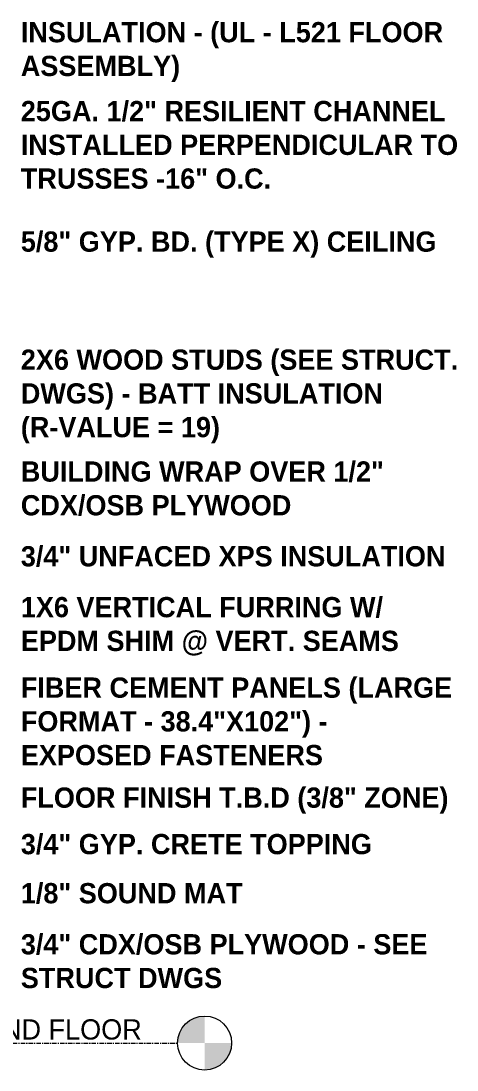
# Model space of a CAD drawing. Header units: inches. Extents: x 9847 to 10833, y -183 to 465.
# Drawn here: x 10589.6 to 10638.1, y 133 to 249.6 of the extents above; entities that cross this region are included whole.
import ezdxf

# ---------------------------------------------------------------- set-up
doc = ezdxf.new("R2010")
doc.units = ezdxf.units.IN
doc.header["$MEASUREMENT"] = 0
doc.linetypes.add('Grid Line 1_2_', pattern=[0.875, 0.5, -0.125, 0.125, -0.125])
for name, color, linetype, lineweight in [('A-FLOR-LEVL', 51, 'Continuous', 9), ('A-FLOR-LEVL-1', 51, 'Grid Line 1_2_', 9), ('G-ANNO-TEXT-1', 231, 'Continuous', 9)]:
    doc.layers.add(name, color=color, linetype=linetype, lineweight=lineweight)
doc.styles.add('Century Gothic', font='ufonts.com_century-gothic.ttf', dxfattribs={"height": 2.25})
doc.styles.add('Century Gothic_B', font='GOTHICB.TTF', dxfattribs={"height": 2.25})

# ---------------------------------------------------------------- blocks, each defined once
blk = doc.blocks.new('Level - Level Head - Circle-50818-WALL SECTION - COURTYARD - WEST WALL - AT BALCONY')
at = {"layer": 'A-FLOR-LEVL'}
h = blk.add_hatch(color=256, dxfattribs=at)
edge = h.paths.add_edge_path(flags=0)
edge.add_line((10952.77, 0), (10949.77, 0))
edge.add_arc((10952.77, 0), 3, 90, 180, ccw=False)
edge.add_line((10952.77, 3), (10952.77, 0))
h = blk.add_hatch(color=256, dxfattribs=at)
edge = h.paths.add_edge_path(flags=0)
edge.add_line((10952.77, -3), (10952.77, 0))
edge.add_line((10952.77, 0), (10955.77, 0))
edge.add_arc((10952.77, 0), 3, 270, 360, ccw=False)
blk.add_circle((10952.77, 0), 3, dxfattribs=at)

msp = doc.modelspace()

# ---------------------------------------------------------------- linework, layer by layer
at = {"layer": 'A-FLOR-LEVL-1'}
msp.add_line((10427.69826, 136), (10607.0227, 136), dxfattribs=at)

# ---------------------------------------------------------------- block references
at = {"layer": 'A-FLOR-LEVL'}
msp.add_blockref('Level - Level Head - Circle-50818-WALL SECTION - COURTYARD - WEST WALL - AT BALCONY', (-342.74399, 136), dxfattribs=at)

# ---------------------------------------------------------------- texts
at = {"layer": 'A-FLOR-LEVL', "insert": (10573.80719, 138.6377), "char_height": 2.25, "width": 36.8145, "attachment_point": 1, "style": 'Century Gothic'}
msp.add_mtext('11\' - 4" - 2ND FLOOR', dxfattribs=at)
at = {"layer": 'G-ANNO-TEXT-1', "char_height": 2.25, "attachment_point": 1, "style": 'Century Gothic_B'}
for s, insert, width in [('INSULATION - (UL - L521 FLOOR', (10589.5866, 249.50129), 56.43375), ('ASSEMBLY)', (10589.5866, 245.75129), 20.301), ('25GA. 1/2" RESILIENT CHANNEL', (10589.5866, 240.7299), 56.964), ('INSTALLED PERPENDICULAR TO', (10589.5866, 236.9799), 55.2975), ('TRUSSES -16" O.C.', (10589.5866, 233.2299), 32.421), ('5/8" GYP. BD. (TYPE X) CEILING', (10589.5866, 226.22205), 56.58525), ('2X6 WOOD STUDS (SEE STRUCT.', (10589.5866, 213.09502), 56.58525), ('DWGS) - BATT INSULATION', (10589.5866, 209.34502), 47.874), ('(R-VALUE = 19)', (10589.5866, 205.59502), 27.4215), ('BUILDING WRAP OVER 1/2"', (10589.5866, 200.65999), 49.2375), ('CDX/OSB PLYWOOD', (10589.5866, 196.90999), 37.79925), ('3/4" UNFACED XPS INSULATION', (10589.5866, 191.23932), 57.267), ('1X6 VERTICAL FURRING W/', (10589.5866, 185.58376), 48.783), ('EPDM SHIM @ VERT. SEAMS', (10589.5866, 181.83376), 49.01025), ('FIBER CEMENT PANELS (LARGE', (10589.5866, 176.63682), 54.9945), ('FORMAT - 38.4"X102") -', (10589.5866, 172.88682), 42.723), ('EXPOSED FASTENERS', (10589.5866, 169.13682), 37.64775), ('FLOOR FINISH T.B.D (3/8" ZONE)', (10589.5866, 164.40944), 57.267), ('3/4" GYP. CRETE TOPPING', (10589.5866, 159.2401), 47.04075), ('1/8" SOUND MAT', (10589.5866, 153.78281), 30.98175), ('3/4" CDX/OSB PLYWOOD - SEE', (10589.5866, 148.10378), 56.2065), ('STRUCT DWGS', (10589.5866, 144.35378), 25.6035)]:
    msp.add_mtext(s, dxfattribs=dict(at, insert=insert, width=width))

doc.saveas('drawing.dxf')
